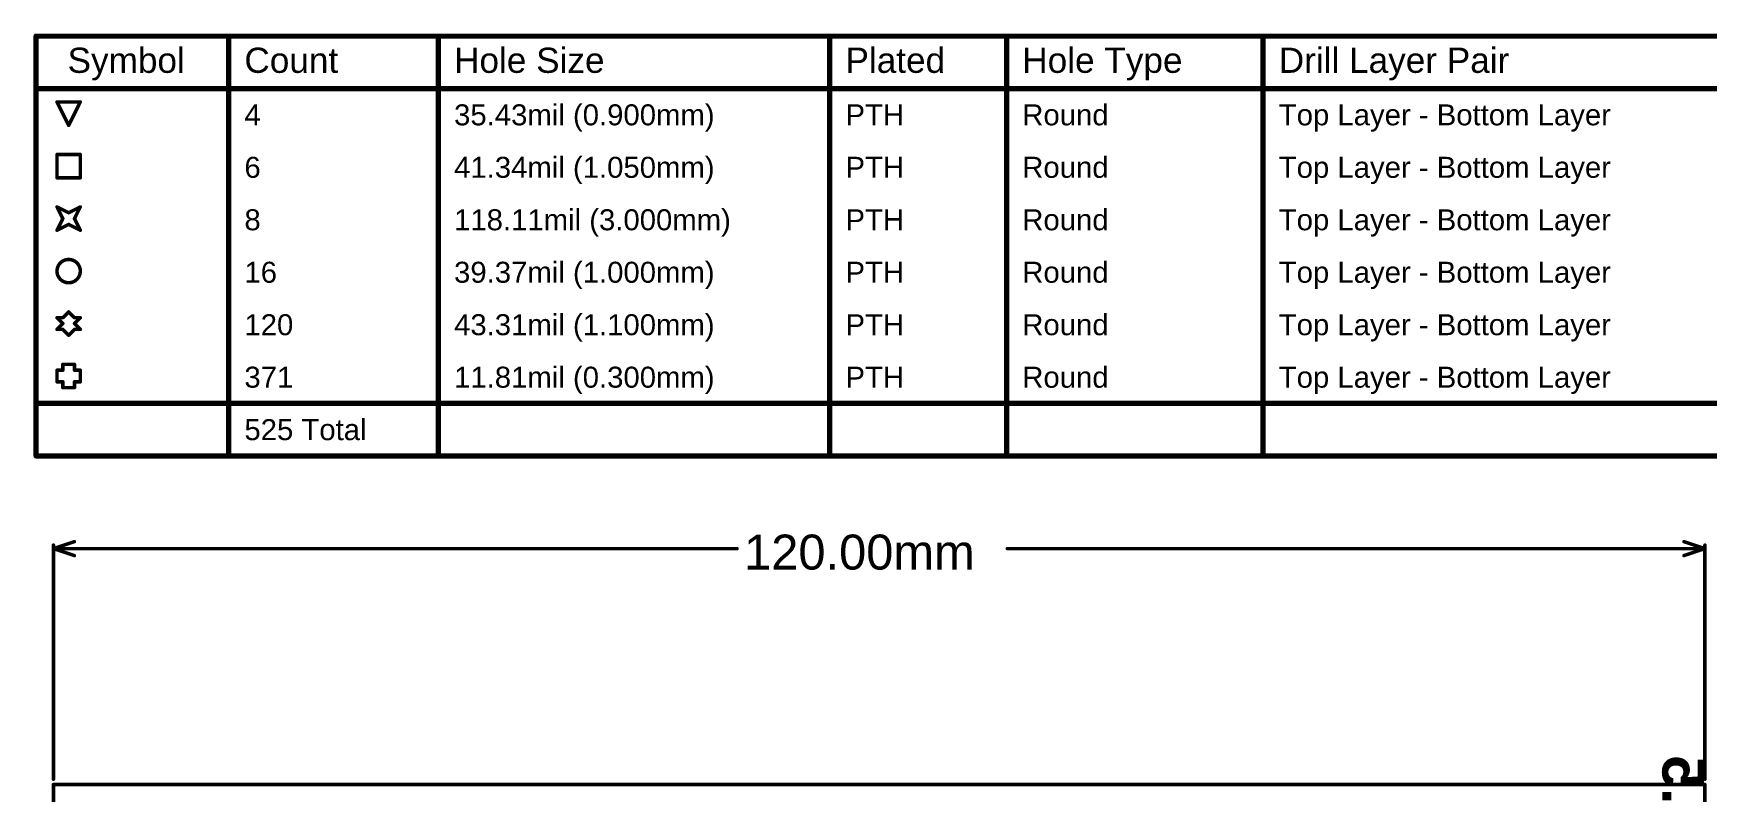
# Model space of a CAD drawing. Header units: inches. Extents: x -0.1 to 10.2, y 0 to 6.5.
# Drawn here: x -0.057 to 4.732, y 4.308 to 6.478 of the extents above; entities that cross this region are included whole.
import ezdxf

# ---------------------------------------------------------------- set-up
doc = ezdxf.new("R2010")
doc.units = ezdxf.units.IN
doc.header["$MEASUREMENT"] = 0
for name, color, linetype in [('Board Outline', 216, 'Continuous'), ('Bottom Overlay', 54, 'Continuous'), ('Dimension', 6, 'Continuous'), ('Drill Drawing', 1, 'Continuous')]:
    doc.layers.add(name, color=color, linetype=linetype)
doc.styles.add('Arial', font='', dxfattribs={"height": 0.2})
doc.styles.add('Arial_Bold', font='', dxfattribs={"height": 0.2})
doc.styles.get('Arial').set_extended_font_data('Arial')
doc.styles.get('Arial_Bold').set_extended_font_data('Arial', bold=True)

msp = doc.modelspace()

# ---------------------------------------------------------------- linework, layer by layer
at = {"layer": 'Board Outline'}
for points in [[(0, 4.3307, 0.01, 0.01, 0), (4.7244, 4.3307, 0.01, 0.01, 0)], [(0, 0, 0.01, 0.01, 0), (0, 4.3307, 0.01, 0.01, 0)], [(4.7244, 0, 0.01, 0.01, 0), (4.7244, 4.3307, 0.01, 0.01, 0)]]:
    msp.add_lwpolyline(points, format="xyseb", dxfattribs=at)
for points in [[(-0.0025, 4.3307, 0.005, 0.005, 1), (0.0025, 4.3307, 0.005, 0.005, 1)], [(-0.0025, 4.3307, 0.005, 0.005, 1), (0.0025, 4.3307, 0.005, 0.005, 1)], [(4.7219, 4.3307, 0.005, 0.005, 1), (4.7269, 4.3307, 0.005, 0.005, 1)], [(4.7219, 4.3307, 0.005, 0.005, 1), (4.7269, 4.3307, 0.005, 0.005, 1)]]:
    msp.add_lwpolyline(points, format="xyseb", close=True, dxfattribs=at)
at = {"layer": 'Dimension'}
for points in [[(0, 5.005, 0.01, 0.01, 0), (0.06, 5.025, 0.01, 0.01, 0)], [(4.6644, 5.025, 0.01, 0.01, 0), (4.7244, 5.005, 0.01, 0.01, 0)], [(0, 4.3457, 0.01, 0.01, 0), (0, 5.015, 0.01, 0.01, 0)], [(0, 5.005, 0.01, 0.01, 0), (0.06, 4.985, 0.01, 0.01, 0)], [(0, 5.005, 0.01, 0.01, 0), (1.9557, 5.005, 0.01, 0.01, 0)], [(2.7288, 5.005, 0.01, 0.01, 0), (4.7244, 5.005, 0.01, 0.01, 0)], [(4.6644, 4.985, 0.01, 0.01, 0), (4.7244, 5.005, 0.01, 0.01, 0)], [(4.7244, 4.3457, 0.01, 0.01, 0), (4.7244, 5.015, 0.01, 0.01, 0)]]:
    msp.add_lwpolyline(points, format="xyseb", dxfattribs=at)
for points in [[(0.0575, 5.025, 0.005, 0.005, 1), (0.0625, 5.025, 0.005, 0.005, 1)], [(4.6619, 5.025, 0.005, 0.005, 1), (4.6669, 5.025, 0.005, 0.005, 1)], [(-0.0025, 5.015, 0.005, 0.005, 1), (0.0025, 5.015, 0.005, 0.005, 1)], [(-0.0025, 5.005, 0.005, 0.005, 1), (0.0025, 5.005, 0.005, 0.005, 1)], [(-0.0025, 5.005, 0.005, 0.005, 1), (0.0025, 5.005, 0.005, 0.005, 1)], [(-0.0025, 5.005, 0.005, 0.005, 1), (0.0025, 5.005, 0.005, 0.005, 1)], [(0.0575, 4.985, 0.005, 0.005, 1), (0.0625, 4.985, 0.005, 0.005, 1)], [(1.9532, 5.005, 0.005, 0.005, 1), (1.9582, 5.005, 0.005, 0.005, 1)], [(2.7263, 5.005, 0.005, 0.005, 1), (2.7313, 5.005, 0.005, 0.005, 1)], [(4.6619, 4.985, 0.005, 0.005, 1), (4.6669, 4.985, 0.005, 0.005, 1)], [(4.7219, 5.015, 0.005, 0.005, 1), (4.7269, 5.015, 0.005, 0.005, 1)], [(4.7219, 5.005, 0.005, 0.005, 1), (4.7269, 5.005, 0.005, 0.005, 1)], [(4.7219, 5.005, 0.005, 0.005, 1), (4.7269, 5.005, 0.005, 0.005, 1)], [(4.7219, 5.005, 0.005, 0.005, 1), (4.7269, 5.005, 0.005, 0.005, 1)], [(-0.0025, 4.3457, 0.005, 0.005, 1), (0.0025, 4.3457, 0.005, 0.005, 1)], [(4.7219, 4.3457, 0.005, 0.005, 1), (4.7269, 4.3457, 0.005, 0.005, 1)]]:
    msp.add_lwpolyline(points, format="xyseb", close=True, dxfattribs=at)
at = {"layer": 'Drill Drawing'}
for points in [[(-0.0496, 6.47, 0.015, 0.015, 0), (7.4803, 6.47, 0.015, 0.015, 0)], [(-0.0496, 5.27, 0.015, 0.015, 0), (-0.0496, 6.47, 0.015, 0.015, 0)], [(0.5013, 5.27, 0.015, 0.015, 0), (0.5013, 6.47, 0.015, 0.015, 0)], [(1.1011, 5.27, 0.015, 0.015, 0), (1.1011, 6.47, 0.015, 0.015, 0)], [(2.2208, 5.27, 0.015, 0.015, 0), (2.2208, 6.47, 0.015, 0.015, 0)], [(2.7266, 5.27, 0.015, 0.015, 0), (2.7266, 6.47, 0.015, 0.015, 0)], [(3.4604, 5.27, 0.015, 0.015, 0), (3.4604, 6.47, 0.015, 0.015, 0)], [(-0.0496, 6.32, 0.015, 0.015, 0), (7.4803, 6.32, 0.015, 0.015, 0)], [(0.0102, 6.2817, 0.01, 0.01, 0), (0.0768, 6.2817, 0.01, 0.01, 0)], [(0.0102, 6.2817, 0.01, 0.01, 0), (0.0435, 6.215, 0.01, 0.01, 0)], [(0.0435, 6.215, 0.01, 0.01, 0), (0.0768, 6.2817, 0.01, 0.01, 0)], [(0.0102, 6.1317, 0.01, 0.01, 0), (0.0768, 6.1317, 0.01, 0.01, 0)], [(0.0102, 6.065, 0.01, 0.01, 0), (0.0102, 6.1317, 0.01, 0.01, 0)], [(0.0768, 6.065, 0.01, 0.01, 0), (0.0768, 6.1317, 0.01, 0.01, 0)], [(0.0102, 6.065, 0.01, 0.01, 0), (0.0768, 6.065, 0.01, 0.01, 0)], [(0.0102, 5.9817, 0.01, 0.01, 0), (0.0435, 5.965, 0.01, 0.01, 0)], [(0.0102, 5.9817, 0.01, 0.01, 0), (0.0268, 5.9483, 0.01, 0.01, 0)], [(0.0435, 5.965, 0.01, 0.01, 0), (0.0768, 5.9817, 0.01, 0.01, 0)], [(0.0602, 5.9483, 0.01, 0.01, 0), (0.0768, 5.9817, 0.01, 0.01, 0)], [(0.0102, 5.915, 0.01, 0.01, 0), (0.0268, 5.9483, 0.01, 0.01, 0)], [(0.0602, 5.9483, 0.01, 0.01, 0), (0.0768, 5.915, 0.01, 0.01, 0)], [(0.0102, 5.915, 0.01, 0.01, 0), (0.0435, 5.9317, 0.01, 0.01, 0)], [(0.0435, 5.9317, 0.01, 0.01, 0), (0.0768, 5.915, 0.01, 0.01, 0)], [(0.0102, 5.665, 0.01, 0.01, 0), (0.0268, 5.6483, 0.01, 0.01, 0)], [(0.0102, 5.665, 0.01, 0.01, 0), (0.0268, 5.665, 0.01, 0.01, 0)], [(0.0102, 5.6317, 0.01, 0.01, 0), (0.0268, 5.6483, 0.01, 0.01, 0)], [(0.0268, 5.665, 0.01, 0.01, 0), (0.0435, 5.6817, 0.01, 0.01, 0)], [(0.0435, 5.6817, 0.01, 0.01, 0), (0.0602, 5.665, 0.01, 0.01, 0)], [(0.0602, 5.665, 0.01, 0.01, 0), (0.0768, 5.665, 0.01, 0.01, 0)], [(0.0602, 5.6483, 0.01, 0.01, 0), (0.0768, 5.665, 0.01, 0.01, 0)], [(0.0602, 5.6483, 0.01, 0.01, 0), (0.0768, 5.6317, 0.01, 0.01, 0)], [(0.0102, 5.6317, 0.01, 0.01, 0), (0.0268, 5.6317, 0.01, 0.01, 0)], [(0.0268, 5.6317, 0.01, 0.01, 0), (0.0435, 5.615, 0.01, 0.01, 0)], [(0.0435, 5.615, 0.01, 0.01, 0), (0.0602, 5.6317, 0.01, 0.01, 0)], [(0.0602, 5.6317, 0.01, 0.01, 0), (0.0768, 5.6317, 0.01, 0.01, 0)], [(0.0102, 5.4817, 0.01, 0.01, 0), (0.0102, 5.515, 0.01, 0.01, 0)], [(0.0102, 5.515, 0.01, 0.01, 0), (0.0268, 5.515, 0.01, 0.01, 0)], [(0.0268, 5.515, 0.01, 0.01, 0), (0.0268, 5.5317, 0.01, 0.01, 0)], [(0.0268, 5.5317, 0.01, 0.01, 0), (0.0602, 5.5317, 0.01, 0.01, 0)], [(0.0602, 5.515, 0.01, 0.01, 0), (0.0602, 5.5317, 0.01, 0.01, 0)], [(0.0602, 5.515, 0.01, 0.01, 0), (0.0768, 5.515, 0.01, 0.01, 0)], [(0.0768, 5.4817, 0.01, 0.01, 0), (0.0768, 5.515, 0.01, 0.01, 0)], [(0.0102, 5.4817, 0.01, 0.01, 0), (0.0268, 5.4817, 0.01, 0.01, 0)], [(0.0268, 5.465, 0.01, 0.01, 0), (0.0268, 5.4817, 0.01, 0.01, 0)], [(0.0268, 5.465, 0.01, 0.01, 0), (0.0602, 5.465, 0.01, 0.01, 0)], [(0.0602, 5.4817, 0.01, 0.01, 0), (0.0768, 5.4817, 0.01, 0.01, 0)], [(0.0602, 5.465, 0.01, 0.01, 0), (0.0602, 5.4817, 0.01, 0.01, 0)], [(-0.0496, 5.42, 0.015, 0.015, 0), (7.4803, 5.42, 0.015, 0.015, 0)], [(-0.0496, 5.27, 0.015, 0.015, 0), (7.4803, 5.27, 0.015, 0.015, 0)]]:
    msp.add_lwpolyline(points, format="xyseb", dxfattribs=at)
for points in [[(-0.0534, 6.47, 0.0075, 0.0075, 1), (-0.0459, 6.47, 0.0075, 0.0075, 1)], [(-0.0534, 6.47, 0.0075, 0.0075, 1), (-0.0459, 6.47, 0.0075, 0.0075, 1)], [(0.4975, 6.47, 0.0075, 0.0075, 1), (0.505, 6.47, 0.0075, 0.0075, 1)], [(1.0973, 6.47, 0.0075, 0.0075, 1), (1.1048, 6.47, 0.0075, 0.0075, 1)], [(2.217, 6.47, 0.0075, 0.0075, 1), (2.2245, 6.47, 0.0075, 0.0075, 1)], [(2.7229, 6.47, 0.0075, 0.0075, 1), (2.7304, 6.47, 0.0075, 0.0075, 1)], [(3.4567, 6.47, 0.0075, 0.0075, 1), (3.4642, 6.47, 0.0075, 0.0075, 1)], [(-0.0534, 6.32, 0.0075, 0.0075, 1), (-0.0459, 6.32, 0.0075, 0.0075, 1)], [(0.0077, 6.2817, 0.005, 0.005, 1), (0.0127, 6.2817, 0.005, 0.005, 1)], [(0.0077, 6.2817, 0.005, 0.005, 1), (0.0127, 6.2817, 0.005, 0.005, 1)], [(0.0743, 6.2817, 0.005, 0.005, 1), (0.0793, 6.2817, 0.005, 0.005, 1)], [(0.0743, 6.2817, 0.005, 0.005, 1), (0.0793, 6.2817, 0.005, 0.005, 1)], [(0.041, 6.215, 0.005, 0.005, 1), (0.046, 6.215, 0.005, 0.005, 1)], [(0.041, 6.215, 0.005, 0.005, 1), (0.046, 6.215, 0.005, 0.005, 1)], [(0.0077, 6.1317, 0.005, 0.005, 1), (0.0127, 6.1317, 0.005, 0.005, 1)], [(0.0077, 6.1317, 0.005, 0.005, 1), (0.0127, 6.1317, 0.005, 0.005, 1)], [(0.0743, 6.1317, 0.005, 0.005, 1), (0.0793, 6.1317, 0.005, 0.005, 1)], [(0.0743, 6.1317, 0.005, 0.005, 1), (0.0793, 6.1317, 0.005, 0.005, 1)], [(0.0077, 6.065, 0.005, 0.005, 1), (0.0127, 6.065, 0.005, 0.005, 1)], [(0.0077, 6.065, 0.005, 0.005, 1), (0.0127, 6.065, 0.005, 0.005, 1)], [(0.0743, 6.065, 0.005, 0.005, 1), (0.0793, 6.065, 0.005, 0.005, 1)], [(0.0743, 6.065, 0.005, 0.005, 1), (0.0793, 6.065, 0.005, 0.005, 1)], [(0.0077, 5.9817, 0.005, 0.005, 1), (0.0127, 5.9817, 0.005, 0.005, 1)], [(0.0077, 5.9817, 0.005, 0.005, 1), (0.0127, 5.9817, 0.005, 0.005, 1)], [(0.0743, 5.9817, 0.005, 0.005, 1), (0.0793, 5.9817, 0.005, 0.005, 1)], [(0.0743, 5.9817, 0.005, 0.005, 1), (0.0793, 5.9817, 0.005, 0.005, 1)], [(0.0243, 5.9483, 0.005, 0.005, 1), (0.0293, 5.9483, 0.005, 0.005, 1)], [(0.0243, 5.9483, 0.005, 0.005, 1), (0.0293, 5.9483, 0.005, 0.005, 1)], [(0.041, 5.965, 0.005, 0.005, 1), (0.046, 5.965, 0.005, 0.005, 1)], [(0.041, 5.965, 0.005, 0.005, 1), (0.046, 5.965, 0.005, 0.005, 1)], [(0.0577, 5.9483, 0.005, 0.005, 1), (0.0627, 5.9483, 0.005, 0.005, 1)], [(0.0577, 5.9483, 0.005, 0.005, 1), (0.0627, 5.9483, 0.005, 0.005, 1)], [(0.0077, 5.915, 0.005, 0.005, 1), (0.0127, 5.915, 0.005, 0.005, 1)], [(0.0077, 5.915, 0.005, 0.005, 1), (0.0127, 5.915, 0.005, 0.005, 1)], [(0.041, 5.9317, 0.005, 0.005, 1), (0.046, 5.9317, 0.005, 0.005, 1)], [(0.041, 5.9317, 0.005, 0.005, 1), (0.046, 5.9317, 0.005, 0.005, 1)], [(0.0743, 5.915, 0.005, 0.005, 1), (0.0793, 5.915, 0.005, 0.005, 1)], [(0.0743, 5.915, 0.005, 0.005, 1), (0.0793, 5.915, 0.005, 0.005, 1)], [(0.0768, 5.7983, 0.01, 0.01, 1), (0.0102, 5.7983, 0.01, 0.01, 1)], [(0.0077, 5.7983, 0.005, 0.005, 1), (0.0127, 5.7983, 0.005, 0.005, 1)], [(0.0743, 5.7983, 0.005, 0.005, 1), (0.0793, 5.7983, 0.005, 0.005, 1)], [(0.0077, 5.665, 0.005, 0.005, 1), (0.0127, 5.665, 0.005, 0.005, 1)], [(0.0077, 5.665, 0.005, 0.005, 1), (0.0127, 5.665, 0.005, 0.005, 1)], [(0.0243, 5.665, 0.005, 0.005, 1), (0.0293, 5.665, 0.005, 0.005, 1)], [(0.0243, 5.665, 0.005, 0.005, 1), (0.0293, 5.665, 0.005, 0.005, 1)], [(0.0243, 5.6483, 0.005, 0.005, 1), (0.0293, 5.6483, 0.005, 0.005, 1)], [(0.0243, 5.6483, 0.005, 0.005, 1), (0.0293, 5.6483, 0.005, 0.005, 1)], [(0.041, 5.6817, 0.005, 0.005, 1), (0.046, 5.6817, 0.005, 0.005, 1)], [(0.041, 5.6817, 0.005, 0.005, 1), (0.046, 5.6817, 0.005, 0.005, 1)], [(0.0577, 5.665, 0.005, 0.005, 1), (0.0627, 5.665, 0.005, 0.005, 1)], [(0.0577, 5.665, 0.005, 0.005, 1), (0.0627, 5.665, 0.005, 0.005, 1)], [(0.0577, 5.6483, 0.005, 0.005, 1), (0.0627, 5.6483, 0.005, 0.005, 1)], [(0.0577, 5.6483, 0.005, 0.005, 1), (0.0627, 5.6483, 0.005, 0.005, 1)], [(0.0743, 5.665, 0.005, 0.005, 1), (0.0793, 5.665, 0.005, 0.005, 1)], [(0.0743, 5.665, 0.005, 0.005, 1), (0.0793, 5.665, 0.005, 0.005, 1)], [(0.0077, 5.6317, 0.005, 0.005, 1), (0.0127, 5.6317, 0.005, 0.005, 1)], [(0.0077, 5.6317, 0.005, 0.005, 1), (0.0127, 5.6317, 0.005, 0.005, 1)], [(0.0243, 5.6317, 0.005, 0.005, 1), (0.0293, 5.6317, 0.005, 0.005, 1)], [(0.0243, 5.6317, 0.005, 0.005, 1), (0.0293, 5.6317, 0.005, 0.005, 1)], [(0.041, 5.615, 0.005, 0.005, 1), (0.046, 5.615, 0.005, 0.005, 1)], [(0.041, 5.615, 0.005, 0.005, 1), (0.046, 5.615, 0.005, 0.005, 1)], [(0.0577, 5.6317, 0.005, 0.005, 1), (0.0627, 5.6317, 0.005, 0.005, 1)], [(0.0577, 5.6317, 0.005, 0.005, 1), (0.0627, 5.6317, 0.005, 0.005, 1)], [(0.0743, 5.6317, 0.005, 0.005, 1), (0.0793, 5.6317, 0.005, 0.005, 1)], [(0.0743, 5.6317, 0.005, 0.005, 1), (0.0793, 5.6317, 0.005, 0.005, 1)], [(0.0077, 5.515, 0.005, 0.005, 1), (0.0127, 5.515, 0.005, 0.005, 1)], [(0.0077, 5.515, 0.005, 0.005, 1), (0.0127, 5.515, 0.005, 0.005, 1)], [(0.0243, 5.5317, 0.005, 0.005, 1), (0.0293, 5.5317, 0.005, 0.005, 1)], [(0.0243, 5.5317, 0.005, 0.005, 1), (0.0293, 5.5317, 0.005, 0.005, 1)], [(0.0243, 5.515, 0.005, 0.005, 1), (0.0293, 5.515, 0.005, 0.005, 1)], [(0.0243, 5.515, 0.005, 0.005, 1), (0.0293, 5.515, 0.005, 0.005, 1)], [(0.0577, 5.5317, 0.005, 0.005, 1), (0.0627, 5.5317, 0.005, 0.005, 1)], [(0.0577, 5.5317, 0.005, 0.005, 1), (0.0627, 5.5317, 0.005, 0.005, 1)], [(0.0577, 5.515, 0.005, 0.005, 1), (0.0627, 5.515, 0.005, 0.005, 1)], [(0.0577, 5.515, 0.005, 0.005, 1), (0.0627, 5.515, 0.005, 0.005, 1)], [(0.0743, 5.515, 0.005, 0.005, 1), (0.0793, 5.515, 0.005, 0.005, 1)], [(0.0743, 5.515, 0.005, 0.005, 1), (0.0793, 5.515, 0.005, 0.005, 1)], [(0.0077, 5.4817, 0.005, 0.005, 1), (0.0127, 5.4817, 0.005, 0.005, 1)], [(0.0077, 5.4817, 0.005, 0.005, 1), (0.0127, 5.4817, 0.005, 0.005, 1)], [(0.0243, 5.4817, 0.005, 0.005, 1), (0.0293, 5.4817, 0.005, 0.005, 1)], [(0.0243, 5.4817, 0.005, 0.005, 1), (0.0293, 5.4817, 0.005, 0.005, 1)], [(0.0243, 5.465, 0.005, 0.005, 1), (0.0293, 5.465, 0.005, 0.005, 1)], [(0.0243, 5.465, 0.005, 0.005, 1), (0.0293, 5.465, 0.005, 0.005, 1)], [(0.0577, 5.4817, 0.005, 0.005, 1), (0.0627, 5.4817, 0.005, 0.005, 1)], [(0.0577, 5.4817, 0.005, 0.005, 1), (0.0627, 5.4817, 0.005, 0.005, 1)], [(0.0577, 5.465, 0.005, 0.005, 1), (0.0627, 5.465, 0.005, 0.005, 1)], [(0.0577, 5.465, 0.005, 0.005, 1), (0.0627, 5.465, 0.005, 0.005, 1)], [(0.0743, 5.4817, 0.005, 0.005, 1), (0.0793, 5.4817, 0.005, 0.005, 1)], [(0.0743, 5.4817, 0.005, 0.005, 1), (0.0793, 5.4817, 0.005, 0.005, 1)], [(-0.0534, 5.42, 0.0075, 0.0075, 1), (-0.0459, 5.42, 0.0075, 0.0075, 1)], [(-0.0534, 5.27, 0.0075, 0.0075, 1), (-0.0459, 5.27, 0.0075, 0.0075, 1)], [(-0.0534, 5.27, 0.0075, 0.0075, 1), (-0.0459, 5.27, 0.0075, 0.0075, 1)], [(0.4975, 5.27, 0.0075, 0.0075, 1), (0.505, 5.27, 0.0075, 0.0075, 1)], [(1.0973, 5.27, 0.0075, 0.0075, 1), (1.1048, 5.27, 0.0075, 0.0075, 1)], [(2.217, 5.27, 0.0075, 0.0075, 1), (2.2245, 5.27, 0.0075, 0.0075, 1)], [(2.7229, 5.27, 0.0075, 0.0075, 1), (2.7304, 5.27, 0.0075, 0.0075, 1)], [(3.4567, 5.27, 0.0075, 0.0075, 1), (3.4642, 5.27, 0.0075, 0.0075, 1)]]:
    msp.add_lwpolyline(points, format="xyseb", close=True, dxfattribs=at)

# ---------------------------------------------------------------- texts
at = {"layer": 'Bottom Overlay', "style": 'Arial_Bold', "text_generation_flag": 2}
msp.add_text('OFP_SCM_V1.5', height=0.119, rotation=270, dxfattribs=at).set_placement((4.6028, 3.175))
at = {"layer": 'Dimension', "style": 'Arial'}
msp.add_text('120.00mm', height=0.1, dxfattribs=at).set_placement((1.9757, 4.945))
at = {"layer": 'Drill Drawing', "style": 'Arial'}
for s, height, p in [('Symbol', 0.072, (0.0404, 6.365)), ('Count', 0.072, (0.5463, 6.365)), ('Hole Size', 0.072, (1.1461, 6.365)), ('Plated', 0.072, (2.2658, 6.365)), ('Hole Type', 0.072, (2.7716, 6.365)), ('Drill Layer Pair', 0.072, (3.5054, 6.365)), ('4', 0.06, (0.5463, 6.215)), ('35.43mil (0.900mm)', 0.06, (1.1461, 6.215)), ('PTH', 0.06, (2.2658, 6.215)), ('Round', 0.06, (2.7716, 6.215)), ('Top Layer - Bottom Layer', 0.06, (3.5054, 6.215)), ('6', 0.06, (0.5463, 6.065)), ('41.34mil (1.050mm)', 0.06, (1.1461, 6.065)), ('PTH', 0.06, (2.2658, 6.065)), ('Round', 0.06, (2.7716, 6.065)), ('Top Layer - Bottom Layer', 0.06, (3.5054, 6.065)), ('8', 0.06, (0.5463, 5.915)), ('118.11mil (3.000mm)', 0.06, (1.1461, 5.915)), ('PTH', 0.06, (2.2658, 5.915)), ('Round', 0.06, (2.7716, 5.915)), ('Top Layer - Bottom Layer', 0.06, (3.5054, 5.915)), ('16', 0.06, (0.5463, 5.765)), ('39.37mil (1.000mm)', 0.06, (1.1461, 5.765)), ('PTH', 0.06, (2.2658, 5.765)), ('Round', 0.06, (2.7716, 5.765)), ('Top Layer - Bottom Layer', 0.06, (3.5054, 5.765)), ('120', 0.06, (0.5463, 5.615)), ('43.31mil (1.100mm)', 0.06, (1.1461, 5.615)), ('PTH', 0.06, (2.2658, 5.615)), ('Round', 0.06, (2.7716, 5.615)), ('Top Layer - Bottom Layer', 0.06, (3.5054, 5.615)), ('371', 0.06, (0.5463, 5.465)), ('11.81mil (0.300mm)', 0.06, (1.1461, 5.465)), ('PTH', 0.06, (2.2658, 5.465)), ('Round', 0.06, (2.7716, 5.465)), ('Top Layer - Bottom Layer', 0.06, (3.5054, 5.465)), ('525 Total', 0.06, (0.5463, 5.315))]:
    msp.add_text(s, height=height, dxfattribs=at).set_placement(p)

doc.saveas('drawing.dxf')
